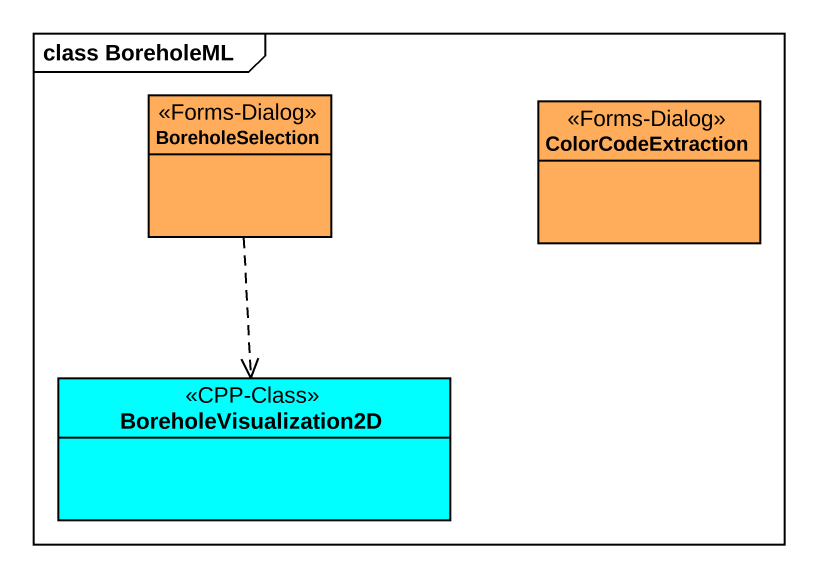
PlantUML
@startuml
mainframe class BoreholeML
hide circle
hide empty members
class BoreholeSelection <<Forms-Dialog>> #FFAD5B
class ColorCodeExtraction <<Forms-Dialog>> #FFAD5B
class BoreholeVisualization2D <<CPP-Class>> #00FFFF
BoreholeSelection ..> BoreholeVisualization2D
@enduml
